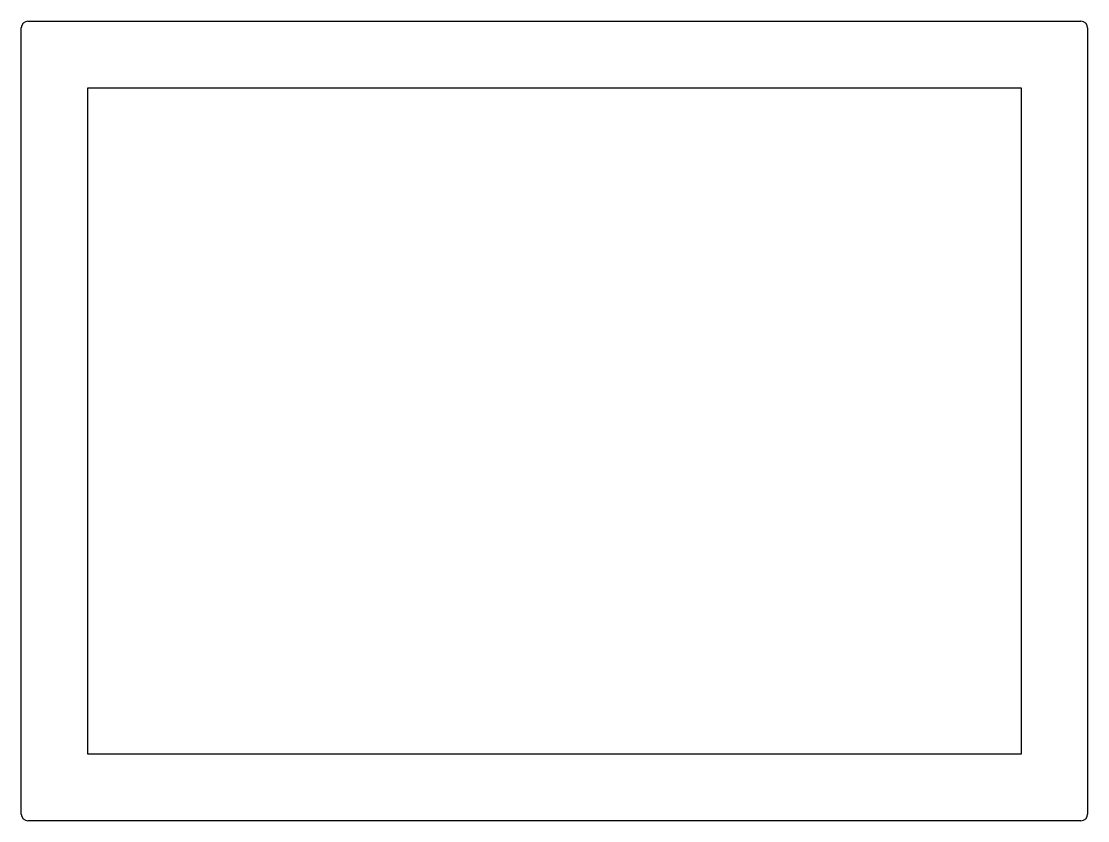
# Model space of a CAD drawing. Extents: x -0.1 to 39.9, y -0.1 to 29.9.
import ezdxf

# ---------------------------------------------------------------- set-up
doc = ezdxf.new("R2010")
doc.units = 0
doc.layers.get('0').update_dxf_attribs({"linetype": 'CONTINUOUS'})

msp = doc.modelspace()

# ---------------------------------------------------------------- linework, layer by layer
for p, q in [((-0.078, 0.181), (-0.078, 29.681)), ((0.172, 29.931), (39.672, 29.931)), ((39.922, 29.681), (39.922, 0.181)), ((2.422, 2.431), (2.422, 27.431)), ((2.422, 27.431), (37.422, 27.431)), ((37.422, 27.431), (37.422, 2.431)), ((37.422, 2.431), (2.422, 2.431)), ((39.672, -0.069), (0.172, -0.069))]:
    msp.add_line(p, q)
for centre, start, end in [((0.172, 29.681), 90, 180), ((39.672, 29.681), 0, 90), ((0.172, 0.181), 180, 270), ((39.672, 0.181), 270, 0)]:
    msp.add_arc(centre, 0.25, start, end)

doc.saveas('drawing.dxf')
